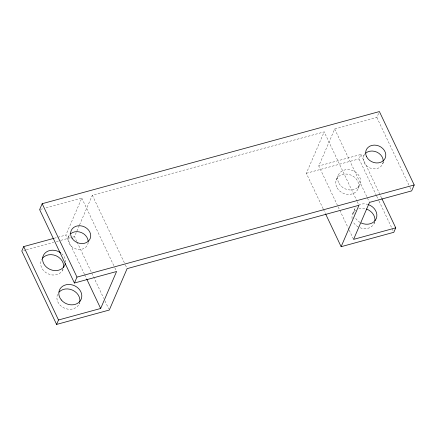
<?xml version="1.0" encoding="UTF-8"?>
<svg xmlns="http://www.w3.org/2000/svg" width="436" height="436" viewBox="0 0 436 436"><rect width="100%" height="100%" fill="white"/><g stroke="black" fill="none" stroke-linecap="round" stroke-linejoin="round"><path stroke-width="0.33" stroke-dasharray="2.18 1.64" d="M84.421 274.222L65.863 235.069L81.783 198.102L45.469 208.026M68.294 237.451L69.82 233.898M76.812 241.522L74.491 236.628L76.622 231.685M76.889 231.064L79.281 225.505M79.548 224.889L92.323 195.224L324.166 131.879L356.931 201.007M62.506 270.445L62.986 269.339M88.432 242.498L87.919 243.68A10.317 8.644 23.3 0 1 73.957 248.16A10.317 8.644 23.3 0 1 69.907 234.486M79.129 303.979L79.603 302.873M323.152 208.762L306.334 173.283L324.166 131.879M348.942 229.587L318.781 165.969L334.701 129.001L376.857 117.486L378.895 112.755M336.189 180.095L338.096 175.659M376.421 195.59L359.024 158.889L360.937 154.453L318.781 165.969M363.689 155.886L364.709 153.521M358.267 188.352L360.18 183.916M352.735 213.591L354.642 209.16M382.666 164.007L383.685 161.642M374.197 223.363L374.677 222.256M40.281 209.444L42.875 208.735M54.189 238.258L65.863 235.069M23.751 250.493L25.702 249.959M26.356 249.779L53.677 242.312M56.277 241.604L60.179 240.536M60.833 240.361L71.891 237.337M72.54 237.162L74.491 236.628M306.334 173.283L359.024 158.889M376.857 117.486L409.622 186.608M409.911 187.218L411.072 189.665M360.937 154.453L381.522 197.884M376.715 196.205L378.742 200.484M379.031 201.1L393.822 232.295M334.701 129.001L369.21 201.797M357.22 201.617L358.959 205.285M349.231 230.203L353.58 239.375M323.441 209.378L325.474 213.656M92.323 195.224L125.088 264.347M125.377 264.957L127.121 268.63M81.783 198.102L114.554 267.224M114.842 267.84L116.581 271.508M77.101 242.133L103.779 298.409M104.94 300.856L108.706 308.808M84.709 274.833L86.453 278.5M374.649 222.153A11.794 9.881 23.3 0 1 359.858 227.679M358.196 226.878A11.794 9.881 23.3 0 1 353.182 221.864M352.086 218.725A11.794 9.881 23.3 0 1 355.689 210.136M358.828 208.691A11.794 9.881 23.3 0 1 365.908 208.866M63.078 269.29A11.794 9.881 23.3 0 1 47.802 273.71A11.794 9.881 23.3 0 1 41.802 259.235M79.843 301.494A11.794 9.881 23.3 0 1 65.662 308.612A11.794 9.881 23.3 0 1 57.661 294.213M61.618 253.621A11.794 9.881 23.3 0 1 65.558 262.325M360.109 222.442A11.794 9.881 23.3 0 1 354.839 216.921M353.994 214.289A11.794 9.881 23.3 0 1 356.087 207.007M358.643 205.067A11.794 9.881 23.3 0 1 367.815 204.43M383.222 161.81A10.317 8.644 23.3 0 1 370.099 168.024A10.317 8.644 23.3 0 1 364.534 154.415M337.11 187.9A11.794 9.881 23.3 0 0 357.046 190.625A11.794 9.881 23.3 0 0 347.53 174.144A11.794 9.881 23.3 0 0 337.11 187.9M339.017 183.463A11.794 9.881 23.3 0 0 358.953 186.188A11.794 9.881 23.3 0 0 349.438 169.708A11.794 9.881 23.3 0 0 339.017 183.463"/><path stroke-width="0.65" d="M53.541 238.438L23.713 246.585L21.8 251.022L56.598 324.428L109.289 310.034L127.121 268.63L358.959 205.285L341.132 246.689L393.822 232.295L395.73 227.859L381.811 198.494M395.73 227.859L353.58 239.375L369.499 202.408L411.655 190.892L414.2 184.978L379.402 111.572L42.178 203.705L39.632 209.618L74.425 283.024L116.581 271.508L100.662 308.475L58.506 319.991L56.598 324.428M74.425 283.024L76.976 277.111L42.178 203.705M76.976 277.111L414.2 184.978M325.763 214.272L341.132 246.689M86.742 279.116L100.662 308.475M23.713 246.585L58.506 319.991M366.496 209.062A11.794 9.881 23.3 0 1 374.911 220.878M42.554 258.166A11.794 9.881 23.3 0 1 56.162 255.812A11.794 9.881 23.3 0 1 63.58 267.415M59.105 292.06A11.794 9.881 23.3 0 1 72.567 290.142A11.794 9.881 23.3 0 1 79.843 301.494M65.367 263.617A11.794 9.881 23.3 0 1 50.32 269.546A11.794 9.881 23.3 0 1 43.807 254.646A11.794 9.881 23.3 0 1 60.669 252.864M368.404 204.626A11.794 9.881 23.3 0 1 376.312 218.452A11.794 9.881 23.3 0 1 361.204 222.998M70.746 233.685A10.317 8.644 23.3 0 1 81.641 232.677A10.317 8.644 23.3 0 1 88.176 241.408M365.711 153.156A10.317 8.644 23.3 0 1 376.878 152.131A10.317 8.644 23.3 0 1 383.249 161.238M61.323 299.973A11.794 9.881 23.3 0 0 81.036 299.543A11.794 9.881 23.3 0 0 68.55 284.463A11.794 9.881 23.3 0 0 61.323 299.973M72.104 238.361A10.317 8.644 23.3 0 0 89.544 239.822A10.317 8.644 23.3 0 0 80.311 225.761A10.317 8.644 23.3 0 0 72.104 238.361M366.616 156.786A10.317 8.644 23.3 0 0 384.012 160.012A10.317 8.644 23.3 0 0 376.546 145.302A10.317 8.644 23.3 0 0 366.616 156.786"/></g></svg>
